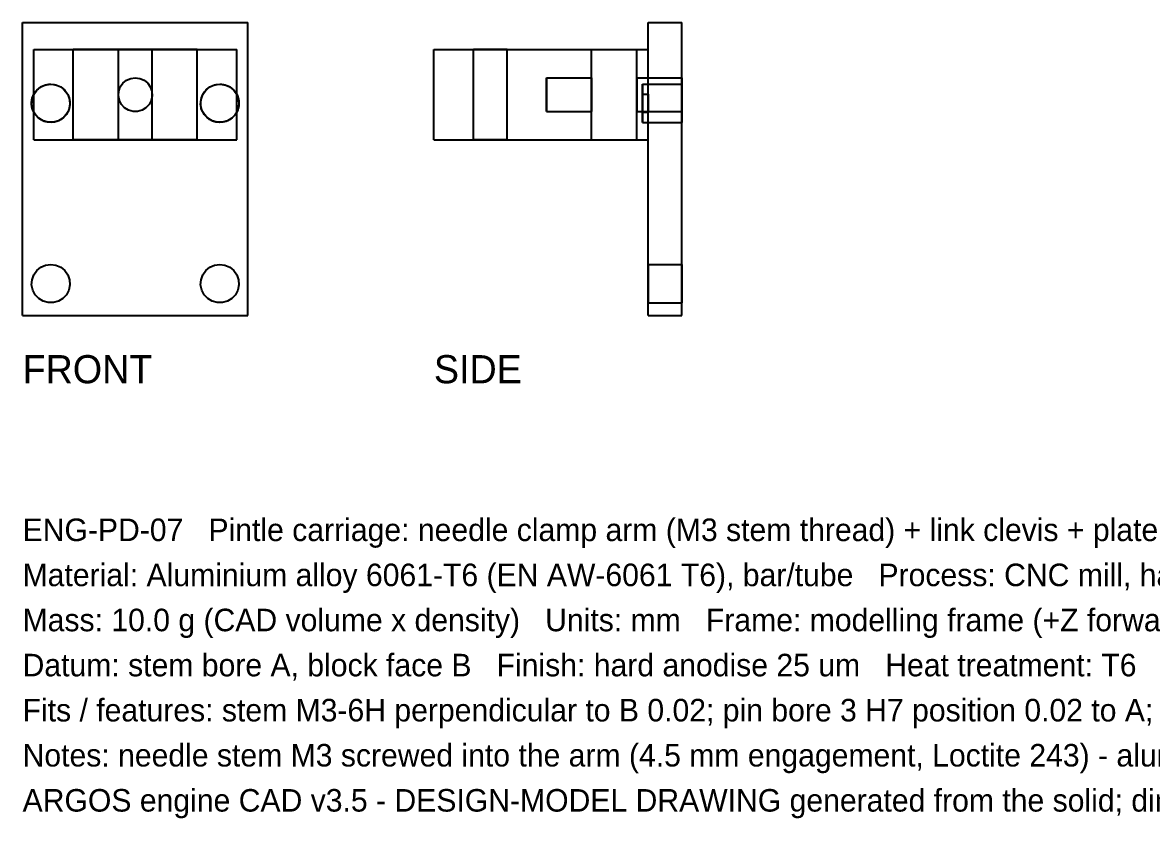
# Model space of a CAD drawing. Header units: millimetres. Extents: x 0 to 275, y -45 to 73.
# Drawn here: x 0 to 100.3, y -44.6 to 26 of the extents above; entities that cross this region are included whole.
import ezdxf

# ---------------------------------------------------------------- set-up
doc = ezdxf.new("R2010")
doc.units = ezdxf.units.MM
for name, color, linetype in [('FRONT_HIDDEN', 8, 'CONTINUOUS'), ('FRONT_VISIBLE', 7, 'Continuous'), ('SIDE_HIDDEN', 8, 'CONTINUOUS'), ('SIDE_VISIBLE', 7, 'Continuous')]:
    doc.layers.add(name, color=color, linetype=linetype)

msp = doc.modelspace()

# ---------------------------------------------------------------- linework, layer by layer
at = {"layer": 'FRONT_HIDDEN'}
for points in [[(0, 0), (0, 26)], [(0, 26), (20, 26)], [(20, 0), (20, 26)], [(1, 19.64), (1, 23.6)], [(1, 23.6), (19, 23.6)], [(15.5, 23.6), (4.5, 23.6)], [(15.5, 23.6), (4.5, 23.6)], [(4.5, 15.6), (4.5, 23.6)], [(4.5, 15.6), (4.5, 23.6)], [(11.5, 23.6), (11.37, 23.6), (11.24, 23.6), (11.11, 23.6), (10.98, 23.6), (10.85, 23.6), (10.72, 23.6), (10.59, 23.6), (10.46, 23.6), (10.33, 23.6), (10.2, 23.6), (10.07, 23.6), (9.93, 23.6), (9.8, 23.6), (9.67, 23.6), (9.54, 23.6), (9.41, 23.6), (9.28, 23.6), (9.15, 23.6), (9.02, 23.6), (8.89, 23.6), (8.76, 23.6), (8.63, 23.6), (8.5, 23.6)], [(8.5, 23.6), (8.63, 23.6), (8.76, 23.6), (8.89, 23.6), (9.02, 23.6), (9.15, 23.6), (9.28, 23.6), (9.41, 23.6), (9.54, 23.6), (9.67, 23.6), (9.8, 23.6), (9.93, 23.6), (10.07, 23.6), (10.2, 23.6), (10.33, 23.6), (10.46, 23.6), (10.59, 23.6), (10.72, 23.6), (10.85, 23.6), (10.98, 23.6), (11.11, 23.6), (11.24, 23.6), (11.37, 23.6), (11.5, 23.6)], [(8.5, 15.6), (8.5, 23.6)], [(11.5, 15.6), (11.5, 23.6)], [(15.5, 15.6), (15.5, 23.6)], [(15.5, 15.6), (15.5, 23.6)], [(19, 19.64), (19, 23.6)], [(10, 21.1), (10.4, 21.04), (10.78, 20.88), (11.1, 20.62), (11.33, 20.29), (11.47, 19.91), (11.5, 19.5), (11.41, 19.1), (11.23, 18.73), (10.95, 18.44), (10.6, 18.22), (10.2, 18.11), (9.8, 18.11), (9.4, 18.22), (9.05, 18.44), (8.77, 18.73), (8.59, 19.1), (8.5, 19.5), (8.53, 19.91), (8.67, 20.29), (8.9, 20.62), (9.22, 20.88), (9.6, 21.04), (10, 21.1)], [(10, 21.1), (10.4, 21.04), (10.78, 20.88), (11.1, 20.62), (11.33, 20.29), (11.47, 19.91), (11.5, 19.5), (11.41, 19.1), (11.23, 18.73), (10.95, 18.44), (10.6, 18.22), (10.2, 18.11), (9.8, 18.11), (9.4, 18.22), (9.05, 18.44), (8.77, 18.73), (8.59, 19.1), (8.5, 19.5), (8.53, 19.91), (8.67, 20.29), (8.9, 20.62), (9.22, 20.88), (9.6, 21.04), (10, 21.1)], [(10, 21.1), (10.4, 21.04), (10.78, 20.88), (11.1, 20.62), (11.33, 20.29), (11.47, 19.91), (11.5, 19.5), (11.41, 19.1), (11.23, 18.73), (10.95, 18.44), (10.6, 18.22), (10.2, 18.11), (9.8, 18.11), (9.4, 18.22), (9.05, 18.44), (8.77, 18.73), (8.59, 19.1), (8.5, 19.5), (8.53, 19.91), (8.67, 20.29), (8.9, 20.62), (9.22, 20.88), (9.6, 21.04), (10, 21.1)], [(10, 21.1), (10.4, 21.04), (10.78, 20.88), (11.1, 20.62), (11.33, 20.29), (11.47, 19.91), (11.5, 19.5), (11.41, 19.1), (11.23, 18.73), (10.95, 18.44), (10.6, 18.22), (10.2, 18.11), (9.8, 18.11), (9.4, 18.22), (9.05, 18.44), (8.77, 18.73), (8.59, 19.1), (8.5, 19.5), (8.53, 19.91), (8.67, 20.29), (8.9, 20.62), (9.22, 20.88), (9.6, 21.04), (10, 21.1)], [(2.5, 20.54), (2.96, 20.48), (3.38, 20.29), (3.74, 20), (4.01, 19.62), (4.16, 19.19), (4.2, 18.72), (4.1, 18.27), (3.89, 17.86), (3.57, 17.52), (3.18, 17.28), (2.73, 17.16), (2.27, 17.16), (1.82, 17.28), (1.43, 17.52), (1.11, 17.86), (0.9, 18.27), (0.8, 18.72), (0.84, 19.19), (0.99, 19.62), (1.26, 20), (1.62, 20.29), (2.04, 20.48), (2.5, 20.54)], [(1, 19.64), (1.04, 19.71), (1.08, 19.78), (1.13, 19.84), (1.18, 19.91), (1.23, 19.97), (1.28, 20.03), (1.34, 20.08), (1.4, 20.13), (1.46, 20.19), (1.52, 20.23), (1.59, 20.28), (1.66, 20.32), (1.73, 20.36), (1.8, 20.39), (1.88, 20.42), (1.95, 20.45), (2.03, 20.47), (2.1, 20.49), (2.18, 20.51), (2.26, 20.52), (2.34, 20.53), (2.42, 20.54), (2.5, 20.54)], [(2.5, 20.54), (2.81, 20.51), (3.11, 20.43), (3.39, 20.29), (3.64, 20.1), (3.85, 19.87), (4.02, 19.61), (4.13, 19.32), (4.19, 19.01), (4.19, 18.7), (4.14, 18.39), (4.03, 18.1), (3.87, 17.84), (3.66, 17.6), (3.42, 17.41), (3.14, 17.27), (2.84, 17.18), (2.54, 17.14), (2.22, 17.16), (1.92, 17.24), (1.64, 17.37), (1.39, 17.55), (1.17, 17.78), (1, 18.04)], [(17.5, 20.54), (17.96, 20.48), (18.38, 20.29), (18.74, 20), (19.01, 19.62), (19.16, 19.19), (19.2, 18.72), (19.1, 18.27), (18.89, 17.86), (18.57, 17.52), (18.18, 17.28), (17.73, 17.16), (17.27, 17.16), (16.82, 17.28), (16.43, 17.52), (16.11, 17.86), (15.9, 18.27), (15.8, 18.72), (15.84, 19.19), (15.99, 19.62), (16.26, 20), (16.62, 20.29), (17.04, 20.48), (17.5, 20.54)], [(19, 18.04), (18.83, 17.78), (18.61, 17.55), (18.36, 17.37), (18.08, 17.24), (17.78, 17.16), (17.46, 17.14), (17.16, 17.18), (16.86, 17.27), (16.58, 17.41), (16.34, 17.6), (16.13, 17.84), (15.97, 18.1), (15.86, 18.39), (15.81, 18.7), (15.81, 19.01), (15.87, 19.32), (15.98, 19.61), (16.15, 19.87), (16.36, 20.1), (16.61, 20.29), (16.89, 20.43), (17.19, 20.51), (17.5, 20.54)], [(17.5, 20.54), (17.58, 20.54), (17.66, 20.53), (17.74, 20.52), (17.82, 20.51), (17.9, 20.49), (17.97, 20.47), (18.05, 20.45), (18.12, 20.42), (18.2, 20.39), (18.27, 20.36), (18.34, 20.32), (18.41, 20.28), (18.48, 20.23), (18.54, 20.19), (18.6, 20.13), (18.66, 20.08), (18.72, 20.03), (18.77, 19.97), (18.82, 19.91), (18.87, 19.84), (18.92, 19.78), (18.96, 19.71), (19, 19.64)], [(1, 18.04), (1, 19.64)], [(19, 18.04), (19, 19.64)], [(1, 15.6), (1, 18.04)], [(19, 15.6), (19, 18.04)], [(1, 15.6), (19, 15.6)], [(15.5, 15.6), (4.5, 15.6)], [(15.5, 15.6), (4.5, 15.6)], [(11.5, 15.6), (11.37, 15.6), (11.24, 15.6), (11.11, 15.6), (10.98, 15.6), (10.85, 15.6), (10.72, 15.6), (10.59, 15.6), (10.46, 15.6), (10.33, 15.6), (10.2, 15.6), (10.07, 15.6), (9.93, 15.6), (9.8, 15.6), (9.67, 15.6), (9.54, 15.6), (9.41, 15.6), (9.28, 15.6), (9.15, 15.6), (9.02, 15.6), (8.89, 15.6), (8.76, 15.6), (8.63, 15.6), (8.5, 15.6)], [(8.5, 15.6), (8.63, 15.6), (8.76, 15.6), (8.89, 15.6), (9.02, 15.6), (9.15, 15.6), (9.28, 15.6), (9.41, 15.6), (9.54, 15.6), (9.67, 15.6), (9.8, 15.6), (9.93, 15.6), (10.07, 15.6), (10.2, 15.6), (10.33, 15.6), (10.46, 15.6), (10.59, 15.6), (10.72, 15.6), (10.85, 15.6), (10.98, 15.6), (11.11, 15.6), (11.24, 15.6), (11.37, 15.6), (11.5, 15.6)], [(2.5, 4.54), (2.96, 4.48), (3.38, 4.29), (3.74, 4), (4.01, 3.62), (4.16, 3.19), (4.2, 2.72), (4.1, 2.27), (3.89, 1.86), (3.57, 1.52), (3.18, 1.28), (2.73, 1.16), (2.27, 1.16), (1.82, 1.28), (1.43, 1.52), (1.11, 1.86), (0.9, 2.27), (0.8, 2.72), (0.84, 3.19), (0.99, 3.62), (1.26, 4), (1.62, 4.29), (2.04, 4.48), (2.5, 4.54)], [(17.5, 4.54), (17.96, 4.48), (18.38, 4.29), (18.74, 4), (19.01, 3.62), (19.16, 3.19), (19.2, 2.72), (19.1, 2.27), (18.89, 1.86), (18.57, 1.52), (18.18, 1.28), (17.73, 1.16), (17.27, 1.16), (16.82, 1.28), (16.43, 1.52), (16.11, 1.86), (15.9, 2.27), (15.8, 2.72), (15.84, 3.19), (15.99, 3.62), (16.26, 4), (16.62, 4.29), (17.04, 4.48), (17.5, 4.54)], [(0, 0), (20, 0)]]:
    msp.add_lwpolyline(points, dxfattribs=at)
at = {"layer": 'FRONT_VISIBLE'}
for points in [[(0, 0), (0, 26)], [(0, 26), (20, 26)], [(20, 0), (20, 26)], [(1, 15.6), (1, 23.6)], [(1, 23.6), (19, 23.6)], [(19, 15.6), (19, 23.6)], [(1, 18.04), (0.97, 18.1), (0.94, 18.17), (0.91, 18.24), (0.89, 18.31), (0.86, 18.38), (0.85, 18.45), (0.83, 18.52), (0.82, 18.59), (0.81, 18.66), (0.8, 18.73), (0.8, 18.8), (0.8, 18.88), (0.8, 18.95), (0.81, 19.02), (0.82, 19.09), (0.83, 19.16), (0.85, 19.23), (0.86, 19.3), (0.89, 19.37), (0.91, 19.44), (0.94, 19.51), (0.97, 19.58), (1, 19.64)], [(19, 19.64), (19.03, 19.58), (19.06, 19.51), (19.09, 19.44), (19.11, 19.37), (19.14, 19.3), (19.15, 19.23), (19.17, 19.16), (19.18, 19.09), (19.19, 19.02), (19.2, 18.95), (19.2, 18.88), (19.2, 18.8), (19.2, 18.73), (19.19, 18.66), (19.18, 18.59), (19.17, 18.52), (19.15, 18.45), (19.14, 18.38), (19.11, 18.31), (19.09, 18.24), (19.06, 18.17), (19.03, 18.1), (19, 18.04)], [(1, 15.6), (19, 15.6)], [(2.5, 4.54), (2.96, 4.48), (3.38, 4.29), (3.74, 4), (4.01, 3.62), (4.16, 3.19), (4.2, 2.72), (4.1, 2.27), (3.89, 1.86), (3.57, 1.52), (3.18, 1.28), (2.73, 1.16), (2.27, 1.16), (1.82, 1.28), (1.43, 1.52), (1.11, 1.86), (0.9, 2.27), (0.8, 2.72), (0.84, 3.19), (0.99, 3.62), (1.26, 4), (1.62, 4.29), (2.04, 4.48), (2.5, 4.54)], [(17.5, 4.54), (17.96, 4.48), (18.38, 4.29), (18.74, 4), (19.01, 3.62), (19.16, 3.19), (19.2, 2.72), (19.1, 2.27), (18.89, 1.86), (18.57, 1.52), (18.18, 1.28), (17.73, 1.16), (17.27, 1.16), (16.82, 1.28), (16.43, 1.52), (16.11, 1.86), (15.9, 2.27), (15.8, 2.72), (15.84, 3.19), (15.99, 3.62), (16.26, 4), (16.62, 4.29), (17.04, 4.48), (17.5, 4.54)], [(0, 0), (20, 0)]]:
    msp.add_lwpolyline(points, dxfattribs=at)
at = {"layer": 'SIDE_HIDDEN'}
for points in [[(55.5, 0), (55.5, 26)], [(55.5, 26), (58.5, 26)], [(58.5, 0), (58.5, 26)], [(36.5, 23.6), (55.5, 23.6)], [(36.5, 15.6), (36.5, 23.6)], [(43, 23.6), (42.87, 23.6), (42.74, 23.6), (42.61, 23.6), (42.48, 23.6), (42.35, 23.6), (42.22, 23.6), (42.09, 23.6), (41.96, 23.6), (41.83, 23.6), (41.7, 23.6), (41.57, 23.6), (41.43, 23.6), (41.3, 23.6), (41.17, 23.6), (41.04, 23.6), (40.91, 23.6), (40.78, 23.6), (40.65, 23.6), (40.52, 23.6), (40.39, 23.6), (40.26, 23.6), (40.13, 23.6), (40, 23.6)], [(40, 23.6), (40.07, 23.6), (40.13, 23.6), (40.2, 23.6), (40.26, 23.6), (40.33, 23.6), (40.39, 23.6), (40.46, 23.6), (40.52, 23.6), (40.59, 23.6), (40.65, 23.6), (40.72, 23.6), (40.78, 23.6), (40.85, 23.6), (40.91, 23.6), (40.98, 23.6), (41.04, 23.6), (41.11, 23.6), (41.17, 23.6), (41.24, 23.6), (41.3, 23.6), (41.37, 23.6), (41.43, 23.6), (41.5, 23.6)], [(40, 15.6), (40, 23.6)], [(41.5, 23.6), (41.57, 23.6), (41.63, 23.6), (41.7, 23.6), (41.76, 23.6), (41.83, 23.6), (41.89, 23.6), (41.96, 23.6), (42.02, 23.6), (42.09, 23.6), (42.15, 23.6), (42.22, 23.6), (42.28, 23.6), (42.35, 23.6), (42.41, 23.6), (42.48, 23.6), (42.54, 23.6), (42.61, 23.6), (42.67, 23.6), (42.74, 23.6), (42.8, 23.6), (42.87, 23.6), (42.93, 23.6), (43, 23.6)], [(43, 15.6), (43, 23.6)], [(50.5, 23.6), (54.5, 23.6)], [(50.5, 23.6), (54.5, 23.6)], [(50.5, 15.6), (50.5, 23.6)], [(50.5, 15.6), (50.5, 23.6)], [(54.5, 15.6), (54.5, 23.6)], [(54.5, 15.6), (54.5, 23.6)], [(55.5, 19.64), (55.5, 23.6)], [(55.5, 19.64), (55.5, 23.6)], [(46.5, 21.1), (50.5, 21.1)], [(46.5, 21.1), (46.5, 20.97), (46.5, 20.84), (46.5, 20.71), (46.5, 20.58), (46.5, 20.45), (46.5, 20.32), (46.5, 20.19), (46.5, 20.06), (46.5, 19.93), (46.5, 19.8), (46.5, 19.67), (46.5, 19.53), (46.5, 19.4), (46.5, 19.27), (46.5, 19.14), (46.5, 19.01), (46.5, 18.88), (46.5, 18.75), (46.5, 18.62), (46.5, 18.49), (46.5, 18.36), (46.5, 18.23), (46.5, 18.1)], [(46.5, 18.1), (46.5, 18.23), (46.5, 18.36), (46.5, 18.49), (46.5, 18.62), (46.5, 18.75), (46.5, 18.88), (46.5, 19.01), (46.5, 19.14), (46.5, 19.27), (46.5, 19.4), (46.5, 19.53), (46.5, 19.67), (46.5, 19.8), (46.5, 19.93), (46.5, 20.06), (46.5, 20.19), (46.5, 20.32), (46.5, 20.45), (46.5, 20.58), (46.5, 20.71), (46.5, 20.84), (46.5, 20.97), (46.5, 21.1)], [(50.5, 21.1), (50.5, 20.97), (50.5, 20.84), (50.5, 20.71), (50.5, 20.58), (50.5, 20.45), (50.5, 20.32), (50.5, 20.19), (50.5, 20.06), (50.5, 19.93), (50.5, 19.8), (50.5, 19.67), (50.5, 19.53), (50.5, 19.4), (50.5, 19.27), (50.5, 19.14), (50.5, 19.01), (50.5, 18.88), (50.5, 18.75), (50.5, 18.62), (50.5, 18.49), (50.5, 18.36), (50.5, 18.23), (50.5, 18.1)], [(50.5, 18.1), (50.5, 18.23), (50.5, 18.36), (50.5, 18.49), (50.5, 18.62), (50.5, 18.75), (50.5, 18.88), (50.5, 19.01), (50.5, 19.14), (50.5, 19.27), (50.5, 19.4), (50.5, 19.53), (50.5, 19.67), (50.5, 19.8), (50.5, 19.93), (50.5, 20.06), (50.5, 20.19), (50.5, 20.32), (50.5, 20.45), (50.5, 20.58), (50.5, 20.71), (50.5, 20.84), (50.5, 20.97), (50.5, 21.1)], [(54.5, 21.1), (58.5, 21.1)], [(54.5, 21.1), (54.5, 20.97), (54.5, 20.84), (54.5, 20.71), (54.5, 20.58), (54.5, 20.45), (54.5, 20.32), (54.5, 20.19), (54.5, 20.06), (54.5, 19.93), (54.5, 19.8), (54.5, 19.67), (54.5, 19.53), (54.5, 19.4), (54.5, 19.27), (54.5, 19.14), (54.5, 19.01), (54.5, 18.88), (54.5, 18.75), (54.5, 18.62), (54.5, 18.49), (54.5, 18.36), (54.5, 18.23), (54.5, 18.1)], [(54.5, 18.1), (54.5, 18.23), (54.5, 18.36), (54.5, 18.49), (54.5, 18.62), (54.5, 18.75), (54.5, 18.88), (54.5, 19.01), (54.5, 19.14), (54.5, 19.27), (54.5, 19.4), (54.5, 19.53), (54.5, 19.67), (54.5, 19.8), (54.5, 19.93), (54.5, 20.06), (54.5, 20.19), (54.5, 20.32), (54.5, 20.45), (54.5, 20.58), (54.5, 20.71), (54.5, 20.84), (54.5, 20.97), (54.5, 21.1)], [(58.5, 21.1), (58.5, 20.97), (58.5, 20.84), (58.5, 20.71), (58.5, 20.58), (58.5, 20.45), (58.5, 20.32), (58.5, 20.19), (58.5, 20.06), (58.5, 19.93), (58.5, 19.8), (58.5, 19.67), (58.5, 19.53), (58.5, 19.4), (58.5, 19.27), (58.5, 19.14), (58.5, 19.01), (58.5, 18.88), (58.5, 18.75), (58.5, 18.62), (58.5, 18.49), (58.5, 18.36), (58.5, 18.23), (58.5, 18.1)], [(58.5, 18.1), (58.5, 18.23), (58.5, 18.36), (58.5, 18.49), (58.5, 18.62), (58.5, 18.75), (58.5, 18.88), (58.5, 19.01), (58.5, 19.14), (58.5, 19.27), (58.5, 19.4), (58.5, 19.53), (58.5, 19.67), (58.5, 19.8), (58.5, 19.93), (58.5, 20.06), (58.5, 20.19), (58.5, 20.32), (58.5, 20.45), (58.5, 20.58), (58.5, 20.71), (58.5, 20.84), (58.5, 20.97), (58.5, 21.1)], [(55, 20.54), (58.5, 20.54)], [(55, 19.64), (55, 19.68), (55, 19.72), (55, 19.76), (55, 19.8), (55, 19.84), (55, 19.87), (55, 19.91), (55, 19.95), (55, 19.99), (55, 20.03), (55, 20.07), (55, 20.11), (55, 20.15), (55, 20.19), (55, 20.23), (55, 20.27), (55, 20.31), (55, 20.34), (55, 20.38), (55, 20.42), (55, 20.46), (55, 20.5), (55, 20.54)], [(55, 20.54), (55, 20.39), (55, 20.24), (55, 20.1), (55, 19.95), (55, 19.8), (55, 19.65), (55, 19.51), (55, 19.36), (55, 19.21), (55, 19.06), (55, 18.91), (55, 18.77), (55, 18.62), (55, 18.47), (55, 18.32), (55, 18.17), (55, 18.03), (55, 17.88), (55, 17.73), (55, 17.58), (55, 17.44), (55, 17.29), (55, 17.14)], [(55, 20.54), (58.5, 20.54)], [(55, 19.64), (55, 19.68), (55, 19.72), (55, 19.76), (55, 19.8), (55, 19.84), (55, 19.87), (55, 19.91), (55, 19.95), (55, 19.99), (55, 20.03), (55, 20.07), (55, 20.11), (55, 20.15), (55, 20.19), (55, 20.23), (55, 20.27), (55, 20.31), (55, 20.34), (55, 20.38), (55, 20.42), (55, 20.46), (55, 20.5), (55, 20.54)], [(55, 20.54), (55, 20.5), (55, 20.46), (55, 20.42), (55, 20.38), (55, 20.34), (55, 20.31), (55, 20.27), (55, 20.23), (55, 20.19), (55, 20.15), (55, 20.11), (55, 20.07), (55, 20.03), (55, 19.99), (55, 19.95), (55, 19.91), (55, 19.87), (55, 19.84), (55, 19.8), (55, 19.76), (55, 19.72), (55, 19.68), (55, 19.64)], [(58.5, 20.54), (58.5, 20.39), (58.5, 20.24), (58.5, 20.1), (58.5, 19.95), (58.5, 19.8), (58.5, 19.65), (58.5, 19.51), (58.5, 19.36), (58.5, 19.21), (58.5, 19.06), (58.5, 18.91), (58.5, 18.77), (58.5, 18.62), (58.5, 18.47), (58.5, 18.32), (58.5, 18.17), (58.5, 18.03), (58.5, 17.88), (58.5, 17.73), (58.5, 17.58), (58.5, 17.44), (58.5, 17.29), (58.5, 17.14)], [(58.5, 17.14), (58.5, 17.29), (58.5, 17.44), (58.5, 17.58), (58.5, 17.73), (58.5, 17.88), (58.5, 18.03), (58.5, 18.17), (58.5, 18.32), (58.5, 18.47), (58.5, 18.62), (58.5, 18.77), (58.5, 18.91), (58.5, 19.06), (58.5, 19.21), (58.5, 19.36), (58.5, 19.51), (58.5, 19.65), (58.5, 19.8), (58.5, 19.95), (58.5, 20.1), (58.5, 20.24), (58.5, 20.39), (58.5, 20.54)], [(58.5, 20.54), (58.5, 20.39), (58.5, 20.24), (58.5, 20.1), (58.5, 19.95), (58.5, 19.8), (58.5, 19.65), (58.5, 19.51), (58.5, 19.36), (58.5, 19.21), (58.5, 19.06), (58.5, 18.91), (58.5, 18.77), (58.5, 18.62), (58.5, 18.47), (58.5, 18.32), (58.5, 18.17), (58.5, 18.03), (58.5, 17.88), (58.5, 17.73), (58.5, 17.58), (58.5, 17.44), (58.5, 17.29), (58.5, 17.14)], [(58.5, 17.14), (58.5, 17.29), (58.5, 17.44), (58.5, 17.58), (58.5, 17.73), (58.5, 17.88), (58.5, 18.03), (58.5, 18.17), (58.5, 18.32), (58.5, 18.47), (58.5, 18.62), (58.5, 18.77), (58.5, 18.91), (58.5, 19.06), (58.5, 19.21), (58.5, 19.36), (58.5, 19.51), (58.5, 19.65), (58.5, 19.8), (58.5, 19.95), (58.5, 20.1), (58.5, 20.24), (58.5, 20.39), (58.5, 20.54)], [(55, 19.64), (55.5, 19.64)], [(55, 18.04), (55, 19.64)], [(55.5, 18.04), (55.5, 18.11), (55.5, 18.18), (55.5, 18.25), (55.5, 18.32), (55.5, 18.39), (55.5, 18.46), (55.5, 18.53), (55.5, 18.6), (55.5, 18.67), (55.5, 18.74), (55.5, 18.81), (55.5, 18.87), (55.5, 18.94), (55.5, 19.01), (55.5, 19.08), (55.5, 19.15), (55.5, 19.22), (55.5, 19.29), (55.5, 19.36), (55.5, 19.43), (55.5, 19.5), (55.5, 19.57), (55.5, 19.64)], [(55.5, 19.64), (55.5, 19.57), (55.5, 19.5), (55.5, 19.43), (55.5, 19.36), (55.5, 19.29), (55.5, 19.22), (55.5, 19.15), (55.5, 19.08), (55.5, 19.01), (55.5, 18.94), (55.5, 18.87), (55.5, 18.81), (55.5, 18.74), (55.5, 18.67), (55.5, 18.6), (55.5, 18.53), (55.5, 18.46), (55.5, 18.39), (55.5, 18.32), (55.5, 18.25), (55.5, 18.18), (55.5, 18.11), (55.5, 18.04)], [(46.5, 18.1), (50.5, 18.1)], [(54.5, 18.1), (58.5, 18.1)], [(55, 18.04), (55.5, 18.04)], [(55, 17.14), (55, 17.18), (55, 17.22), (55, 17.26), (55, 17.3), (55, 17.34), (55, 17.37), (55, 17.41), (55, 17.45), (55, 17.49), (55, 17.53), (55, 17.57), (55, 17.61), (55, 17.65), (55, 17.69), (55, 17.73), (55, 17.77), (55, 17.81), (55, 17.84), (55, 17.88), (55, 17.92), (55, 17.96), (55, 18), (55, 18.04)], [(55, 18.04), (55, 18), (55, 17.96), (55, 17.92), (55, 17.88), (55, 17.84), (55, 17.81), (55, 17.77), (55, 17.73), (55, 17.69), (55, 17.65), (55, 17.61), (55, 17.57), (55, 17.53), (55, 17.49), (55, 17.45), (55, 17.41), (55, 17.37), (55, 17.34), (55, 17.3), (55, 17.26), (55, 17.22), (55, 17.18), (55, 17.14)], [(55, 17.14), (55, 17.18), (55, 17.22), (55, 17.26), (55, 17.3), (55, 17.34), (55, 17.37), (55, 17.41), (55, 17.45), (55, 17.49), (55, 17.53), (55, 17.57), (55, 17.61), (55, 17.65), (55, 17.69), (55, 17.73), (55, 17.77), (55, 17.81), (55, 17.84), (55, 17.88), (55, 17.92), (55, 17.96), (55, 18), (55, 18.04)], [(55, 17.14), (58.5, 17.14)], [(55, 17.14), (58.5, 17.14)], [(55.5, 15.6), (55.5, 18.04)], [(55.5, 15.6), (55.5, 18.04)], [(36.5, 15.6), (55.5, 15.6)], [(43, 15.6), (42.87, 15.6), (42.74, 15.6), (42.61, 15.6), (42.48, 15.6), (42.35, 15.6), (42.22, 15.6), (42.09, 15.6), (41.96, 15.6), (41.83, 15.6), (41.7, 15.6), (41.57, 15.6), (41.43, 15.6), (41.3, 15.6), (41.17, 15.6), (41.04, 15.6), (40.91, 15.6), (40.78, 15.6), (40.65, 15.6), (40.52, 15.6), (40.39, 15.6), (40.26, 15.6), (40.13, 15.6), (40, 15.6)], [(40, 15.6), (40.07, 15.6), (40.13, 15.6), (40.2, 15.6), (40.26, 15.6), (40.33, 15.6), (40.39, 15.6), (40.46, 15.6), (40.52, 15.6), (40.59, 15.6), (40.65, 15.6), (40.72, 15.6), (40.78, 15.6), (40.85, 15.6), (40.91, 15.6), (40.98, 15.6), (41.04, 15.6), (41.11, 15.6), (41.17, 15.6), (41.24, 15.6), (41.3, 15.6), (41.37, 15.6), (41.43, 15.6), (41.5, 15.6)], [(41.5, 15.6), (41.57, 15.6), (41.63, 15.6), (41.7, 15.6), (41.76, 15.6), (41.83, 15.6), (41.89, 15.6), (41.96, 15.6), (42.02, 15.6), (42.09, 15.6), (42.15, 15.6), (42.22, 15.6), (42.28, 15.6), (42.35, 15.6), (42.41, 15.6), (42.48, 15.6), (42.54, 15.6), (42.61, 15.6), (42.67, 15.6), (42.74, 15.6), (42.8, 15.6), (42.87, 15.6), (42.93, 15.6), (43, 15.6)], [(50.5, 15.6), (54.5, 15.6)], [(50.5, 15.6), (54.5, 15.6)], [(55.5, 4.54), (55.5, 4.39), (55.5, 4.24), (55.5, 4.1), (55.5, 3.95), (55.5, 3.8), (55.5, 3.65), (55.5, 3.51), (55.5, 3.36), (55.5, 3.21), (55.5, 3.06), (55.5, 2.91), (55.5, 2.77), (55.5, 2.62), (55.5, 2.47), (55.5, 2.32), (55.5, 2.17), (55.5, 2.03), (55.5, 1.88), (55.5, 1.73), (55.5, 1.58), (55.5, 1.44), (55.5, 1.29), (55.5, 1.14)], [(55.5, 1.14), (55.5, 1.29), (55.5, 1.44), (55.5, 1.58), (55.5, 1.73), (55.5, 1.88), (55.5, 2.03), (55.5, 2.17), (55.5, 2.32), (55.5, 2.47), (55.5, 2.62), (55.5, 2.77), (55.5, 2.91), (55.5, 3.06), (55.5, 3.21), (55.5, 3.36), (55.5, 3.51), (55.5, 3.65), (55.5, 3.8), (55.5, 3.95), (55.5, 4.1), (55.5, 4.24), (55.5, 4.39), (55.5, 4.54)], [(55.5, 4.54), (55.5, 4.39), (55.5, 4.24), (55.5, 4.1), (55.5, 3.95), (55.5, 3.8), (55.5, 3.65), (55.5, 3.51), (55.5, 3.36), (55.5, 3.21), (55.5, 3.06), (55.5, 2.91), (55.5, 2.77), (55.5, 2.62), (55.5, 2.47), (55.5, 2.32), (55.5, 2.17), (55.5, 2.03), (55.5, 1.88), (55.5, 1.73), (55.5, 1.58), (55.5, 1.44), (55.5, 1.29), (55.5, 1.14)], [(55.5, 1.14), (55.5, 1.29), (55.5, 1.44), (55.5, 1.58), (55.5, 1.73), (55.5, 1.88), (55.5, 2.03), (55.5, 2.17), (55.5, 2.32), (55.5, 2.47), (55.5, 2.62), (55.5, 2.77), (55.5, 2.91), (55.5, 3.06), (55.5, 3.21), (55.5, 3.36), (55.5, 3.51), (55.5, 3.65), (55.5, 3.8), (55.5, 3.95), (55.5, 4.1), (55.5, 4.24), (55.5, 4.39), (55.5, 4.54)], [(55.5, 4.54), (58.5, 4.54)], [(55.5, 4.54), (58.5, 4.54)], [(58.5, 4.54), (58.5, 4.39), (58.5, 4.24), (58.5, 4.1), (58.5, 3.95), (58.5, 3.8), (58.5, 3.65), (58.5, 3.51), (58.5, 3.36), (58.5, 3.21), (58.5, 3.06), (58.5, 2.91), (58.5, 2.77), (58.5, 2.62), (58.5, 2.47), (58.5, 2.32), (58.5, 2.17), (58.5, 2.03), (58.5, 1.88), (58.5, 1.73), (58.5, 1.58), (58.5, 1.44), (58.5, 1.29), (58.5, 1.14)], [(58.5, 1.14), (58.5, 1.29), (58.5, 1.44), (58.5, 1.58), (58.5, 1.73), (58.5, 1.88), (58.5, 2.03), (58.5, 2.17), (58.5, 2.32), (58.5, 2.47), (58.5, 2.62), (58.5, 2.77), (58.5, 2.91), (58.5, 3.06), (58.5, 3.21), (58.5, 3.36), (58.5, 3.51), (58.5, 3.65), (58.5, 3.8), (58.5, 3.95), (58.5, 4.1), (58.5, 4.24), (58.5, 4.39), (58.5, 4.54)], [(58.5, 4.54), (58.5, 4.39), (58.5, 4.24), (58.5, 4.1), (58.5, 3.95), (58.5, 3.8), (58.5, 3.65), (58.5, 3.51), (58.5, 3.36), (58.5, 3.21), (58.5, 3.06), (58.5, 2.91), (58.5, 2.77), (58.5, 2.62), (58.5, 2.47), (58.5, 2.32), (58.5, 2.17), (58.5, 2.03), (58.5, 1.88), (58.5, 1.73), (58.5, 1.58), (58.5, 1.44), (58.5, 1.29), (58.5, 1.14)], [(58.5, 1.14), (58.5, 1.29), (58.5, 1.44), (58.5, 1.58), (58.5, 1.73), (58.5, 1.88), (58.5, 2.03), (58.5, 2.17), (58.5, 2.32), (58.5, 2.47), (58.5, 2.62), (58.5, 2.77), (58.5, 2.91), (58.5, 3.06), (58.5, 3.21), (58.5, 3.36), (58.5, 3.51), (58.5, 3.65), (58.5, 3.8), (58.5, 3.95), (58.5, 4.1), (58.5, 4.24), (58.5, 4.39), (58.5, 4.54)], [(55.5, 1.14), (58.5, 1.14)], [(55.5, 1.14), (58.5, 1.14)], [(55.5, 0), (58.5, 0)]]:
    msp.add_lwpolyline(points, dxfattribs=at)
at = {"layer": 'SIDE_VISIBLE'}
for points in [[(55.5, 0), (55.5, 26)], [(55.5, 26), (58.5, 26)], [(58.5, 0), (58.5, 26)], [(36.5, 23.6), (55.5, 23.6)], [(36.5, 15.6), (36.5, 23.6)], [(55, 19.64), (55.5, 19.64)], [(55, 18.04), (55, 19.64)], [(55, 18.04), (55, 18.11), (55, 18.18), (55, 18.25), (55, 18.32), (55, 18.39), (55, 18.46), (55, 18.53), (55, 18.6), (55, 18.67), (55, 18.74), (55, 18.81), (55, 18.87), (55, 18.94), (55, 19.01), (55, 19.08), (55, 19.15), (55, 19.22), (55, 19.29), (55, 19.36), (55, 19.43), (55, 19.5), (55, 19.57), (55, 19.64)], [(55, 18.04), (55.5, 18.04)], [(36.5, 15.6), (55.5, 15.6)], [(55.5, 0), (58.5, 0)]]:
    msp.add_lwpolyline(points, dxfattribs=at)

# ---------------------------------------------------------------- texts
for s, p in [('ENG-PD-07   Pintle carriage: needle clamp arm (M3 stem thread) + link clevis + plate on the MGN09H block', (0, -20)), ('Material: Aluminium alloy 6061-T6 (EN AW-6061 T6), bar/tube   Process: CNC mill, hard anodise', (0, -24)), ('Mass: 10.0 g (CAD volume x density)   Units: mm   Frame: modelling frame (+Z forward)   Bounding box: 20.00 x 22.00 x 26.00', (0, -28)), ('Datum: stem bore A, block face B   Finish: hard anodise 25 um   Heat treatment: T6', (0, -32)), ('Fits / features: stem M3-6H perpendicular to B 0.02; pin bore 3 H7 position 0.02 to A; slot 4.0 +0.1/0', (0, -36)), ('Notes: needle stem M3 screwed into the arm (4.5 mm engagement, Loctite 243) - aluminium thread shear MS +2.7 at the jam (pintle_v2p4); link pin 3 mm H900 through the cheek and the plate (e-clip, not modelled); 4x M3 to the bloc', (0, -40)), ('ARGOS engine CAD v3.5 - DESIGN-MODEL DRAWING generated from the solid; dimensions from the model; general tolerances ISO 2768-m unless a fit is listed; NOT released for fabrication (Mechanical, 2026-10-13)', (0, -44))]:
    msp.add_text(s, height=2).set_placement(p)
at = {"layer": 'FRONT_VISIBLE'}
msp.add_text('FRONT', height=2.5, dxfattribs=at).set_placement((0, -6))
at = {"layer": 'SIDE_VISIBLE'}
msp.add_text('SIDE', height=2.5, dxfattribs=at).set_placement((36.5, -6))

doc.saveas('drawing.dxf')
